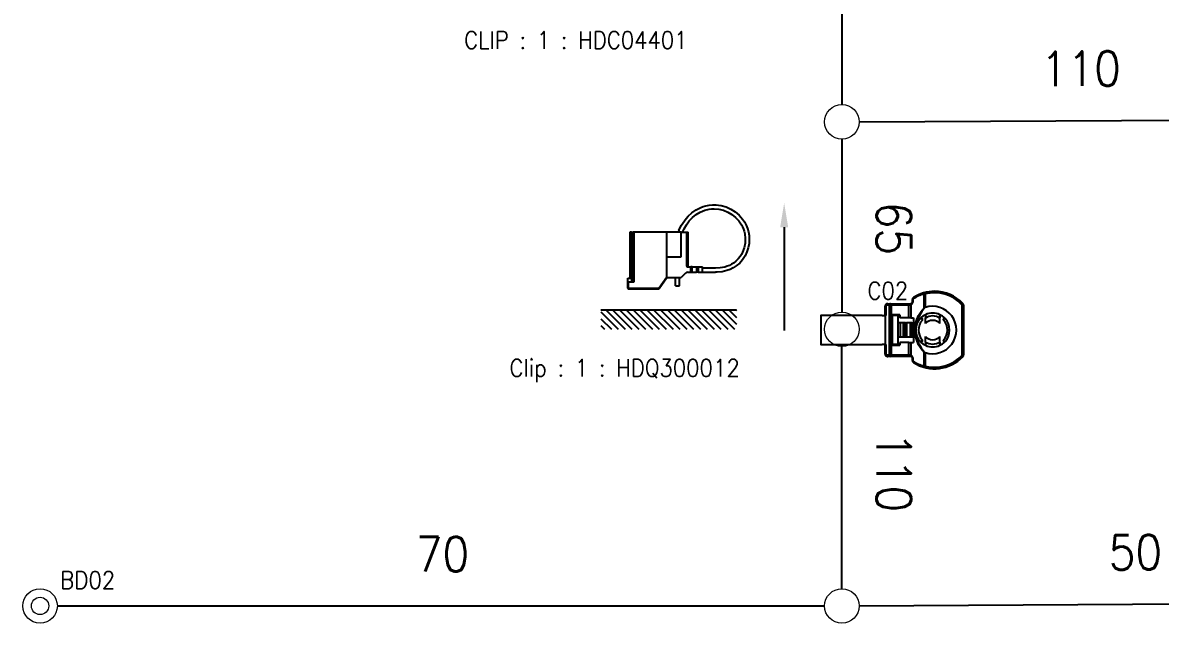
# Model space of a CAD drawing. Header units: inches. Extents: x 47316 to 59086, y 3141 to 11743.
# Drawn here: x 50852.5 to 51017, y 6271 to 6357.9 of the extents above; entities that cross this region are included whole.
import ezdxf

# ---------------------------------------------------------------- set-up
doc = ezdxf.new("R2010")
doc.units = ezdxf.units.IN
doc.header["$MEASUREMENT"] = 0
doc.styles.get("Standard").update_dxf_attribs({"font": ''})
doc.styles.get('Standard').set_extended_font_data('SimSun')
doc.linetypes.add('_VH_OTCON', pattern='A,0.0001,[7,VeSys.shx,S=0.1,R=0,X=0,Y=0],-0.4,[7,VeSys.shx,S=0.1,R=0,X=0,Y=0],-0.4,["X",Standard,S=1,R=0,X=-0.5,Y=-0.5],-0.0001,[7,VeSys.shx,S=0.1,R=0,X=0,Y=0],-0.4', length=1.2002)
doc.linetypes.add('_VH_UNTAPED', pattern='A,0.0001,[17,VeSys.shx,S=0.1,R=0,X=0,Y=0],-0.4', length=0.4001)

msp = doc.modelspace()

# ---------------------------------------------------------------- linework, layer by layer
at = {"color": 0, "linetype": '_VH_OTCON', "ltscale": 5}
for p, q in [((50970.93, 6381.03), (50970.93, 6346.03)), ((50970.93, 6341.03), (50970.93, 6316.03)), ((50970.93, 6276.03), (50970.93, 6311.03)), ((50973.43, 6273.54), (51052.93, 6274.01)), ((50857.5, 6273.53), (50968.43, 6273.53))]:
    msp.add_line(p, q, dxfattribs=at)
at = {"color": 0, "linetype": '_VH_UNTAPED', "ltscale": 5}
msp.add_line((50973.43, 6343.54), (51036.33, 6343.88), dxfattribs=at)
at = {"color": 0, "lineweight": -3}
for p, q in [((50951.73, 6331.48), (50952.23, 6331.53)), ((50952.23, 6331.53), (50952.73, 6331.52)), ((50952.73, 6331.52), (50953.1, 6331.49)), ((50948.41, 6329.57), (50948.69, 6329.88)), ((50948.69, 6329.88), (50949.24, 6330.38)), ((50949.24, 6330.38), (50949.85, 6330.81)), ((50949.33, 6329.7), (50949.86, 6330.13)), ((50949.85, 6330.81), (50950.52, 6331.14)), ((50949.86, 6330.13), (50950.45, 6330.48)), ((50950.45, 6330.48), (50951.09, 6330.74)), ((50950.52, 6331.14), (50950.88, 6331.28)), ((50950.88, 6331.28), (50951.24, 6331.38)), ((50951.09, 6330.74), (50951.75, 6330.9)), ((50951.24, 6331.38), (50951.73, 6331.48)), ((50951.75, 6330.9), (50952.09, 6330.94)), ((50952.09, 6330.94), (50952.44, 6330.96)), ((50952.44, 6330.96), (50953.12, 6330.9)), ((50953.1, 6331.49), (50953.47, 6331.42)), ((50953.12, 6330.9), (50953.79, 6330.75)), ((50953.47, 6331.42), (50954.18, 6331.22)), ((50953.79, 6330.75), (50954.43, 6330.49)), ((50954.18, 6331.22), (50954.86, 6330.92)), ((50954.43, 6330.49), (50955.02, 6330.15)), ((50954.86, 6330.92), (50955.49, 6330.52)), ((50955.02, 6330.15), (50955.56, 6329.72)), ((50955.49, 6330.52), (50956.06, 6330.03)), ((50956.06, 6330.03), (50956.32, 6329.76)), ((50947.34, 6327.8), (50947.7, 6328.54)), ((50947.7, 6328.54), (50948.15, 6329.24)), ((50948.1, 6328.06), (50948.44, 6328.65)), ((50948.15, 6329.24), (50948.41, 6329.57)), ((50948.44, 6328.65), (50948.85, 6329.2)), ((50948.85, 6329.2), (50949.33, 6329.7)), ((50955.56, 6329.72), (50956.02, 6329.21)), ((50956.02, 6329.21), (50956.41, 6328.65)), ((50956.32, 6329.76), (50956.55, 6329.47)), ((50956.41, 6328.65), (50956.56, 6328.34)), ((50956.55, 6329.47), (50956.84, 6329.05)), ((50956.56, 6328.34), (50956.7, 6328.02)), ((50956.84, 6329.05), (50957.08, 6328.59)), ((50957.08, 6328.59), (50957.28, 6328.11)), ((50940.25, 6327.58), (50940.25, 6320.92)), ((50940.36, 6327.58), (50940.25, 6327.58)), ((50940.36, 6327.58), (50940.36, 6320.92)), ((50940.51, 6327.58), (50940.36, 6327.58)), ((50940.51, 6327.58), (50940.51, 6320.41)), ((50940.51, 6327.58), (50940.77, 6327.58)), ((50940.77, 6320.41), (50940.77, 6327.58)), ((50940.88, 6327.58), (50940.77, 6327.58)), ((50940.77, 6327.58), (50940.77, 6320.41)), ((50940.77, 6327.58), (50940.77, 6327.58)), ((50940.88, 6320.41), (50940.88, 6327.58)), ((50943.07, 6327.58), (50940.88, 6327.58)), ((50945.63, 6327.58), (50943.07, 6327.58)), ((50945.63, 6321.1), (50945.63, 6327.58)), ((50947.68, 6327.58), (50945.63, 6327.58)), ((50947.34, 6327.8), (50947.34, 6327.58)), ((50947.68, 6323.99), (50947.68, 6327.58)), ((50947.68, 6327.58), (50948.45, 6327.58)), ((50947.88, 6327.58), (50948.1, 6328.06)), ((50948.45, 6327.58), (50948.45, 6322.7)), ((50948.45, 6327.58), (50948.7, 6327.58)), ((50948.7, 6322.55), (50948.7, 6327.58)), ((50956.7, 6328.02), (50956.8, 6327.7)), ((50956.8, 6327.7), (50956.88, 6327.36)), ((50956.88, 6327.36), (50956.96, 6326.68)), ((50956.96, 6326.68), (50956.93, 6326)), ((50957.28, 6328.11), (50957.42, 6327.61)), ((50957.42, 6327.61), (50957.5, 6327.1)), ((50957.5, 6327.1), (50957.54, 6326.59)), ((50957.54, 6326.59), (50957.5, 6325.95)), ((50956.79, 6325.32), (50956.55, 6324.68)), ((50956.93, 6326), (50956.79, 6325.32)), ((50957.39, 6325.32), (50957.19, 6324.72)), ((50957.5, 6325.95), (50957.39, 6325.32)), ((50945.63, 6323.99), (50947.68, 6323.99)), ((50955.61, 6323.39), (50955.25, 6323.11)), ((50955.93, 6323.72), (50955.61, 6323.39)), ((50956.21, 6324.08), (50955.93, 6323.72)), ((50956.57, 6323.6), (50956.15, 6323.11)), ((50956.39, 6324.37), (50956.21, 6324.08)), ((50956.55, 6324.68), (50956.39, 6324.37)), ((50956.92, 6324.14), (50956.57, 6323.6)), ((50957.19, 6324.72), (50956.92, 6324.14)), ((50948.6, 6322.55), (50949.07, 6322.55)), ((50948.66, 6321.78), (50949.07, 6321.78)), ((50949.07, 6321.78), (50949.07, 6322.55)), ((50949.29, 6322.55), (50949.07, 6322.55)), ((50949.07, 6321.78), (50949.29, 6321.78)), ((50949.29, 6321.78), (50949.29, 6322.55)), ((50949.29, 6322.55), (50949.91, 6322.55)), ((50949.29, 6321.78), (50949.91, 6321.78)), ((50949.91, 6322.55), (50949.91, 6321.78)), ((50949.91, 6322.55), (50950.13, 6322.55)), ((50950.13, 6321.78), (50949.91, 6321.78)), ((50950.13, 6322.55), (50950.13, 6321.78)), ((50950.13, 6322.55), (50950.75, 6322.55)), ((50950.13, 6321.78), (50950.75, 6321.78)), ((50950.44, 6321.78), (50952.65, 6321.78)), ((50950.75, 6321.78), (50950.75, 6322.55)), ((50952.65, 6322.35), (50950.75, 6322.35)), ((50953.34, 6322.4), (50952.65, 6322.35)), ((50952.87, 6321.78), (50952.65, 6321.78)), ((50953.6, 6321.85), (50952.87, 6321.78)), ((50954.01, 6322.53), (50953.34, 6322.4)), ((50954.31, 6322.02), (50953.6, 6321.85)), ((50954.35, 6322.64), (50954.01, 6322.53)), ((50954.78, 6322.19), (50954.31, 6322.02)), ((50954.68, 6322.77), (50954.35, 6322.64)), ((50954.97, 6322.93), (50954.68, 6322.77)), ((50955.23, 6322.41), (50954.78, 6322.19)), ((50955.25, 6323.11), (50954.97, 6322.93)), ((50955.66, 6322.69), (50955.23, 6322.41)), ((50956.15, 6323.11), (50955.66, 6322.69)), ((50940, 6320.92), (50940.36, 6320.92)), ((50940, 6320.41), (50940, 6320.92)), ((50940, 6319.48), (50940, 6320.41)), ((50940.06, 6320.41), (50940, 6320.41)), ((50940.06, 6319.48), (50940.06, 6320.41)), ((50940.06, 6320.41), (50940.88, 6320.41)), ((50944.45, 6319.48), (50945.63, 6321.1)), ((50944.5, 6319.42), (50945.63, 6321.01)), ((50945.63, 6321.06), (50945.63, 6321.1)), ((50945.63, 6321.01), (50945.63, 6321.06)), ((50945.63, 6321.01), (50947.68, 6321.01)), ((50946.87, 6319.8), (50946.87, 6321.01)), ((50947.45, 6319.8), (50947.45, 6321.01)), ((50948.3, 6321.63), (50947.68, 6321.01)), ((50940, 6319.48), (50940.06, 6319.48)), ((50940.06, 6319.48), (50944.45, 6319.48)), ((50940.08, 6319.43), (50940.06, 6319.48)), ((50940.1, 6319.4), (50940.08, 6319.43)), ((50940.11, 6319.39), (50940.1, 6319.4)), ((50940.1, 6319.38), (50940.14, 6319.38)), ((50940.13, 6319.38), (50940.11, 6319.39)), ((50940.14, 6319.38), (50940.13, 6319.38)), ((50940.14, 6319.38), (50944.41, 6319.38)), ((50944.43, 6319.39), (50944.41, 6319.38)), ((50944.44, 6319.41), (50944.43, 6319.39)), ((50944.45, 6319.48), (50944.44, 6319.41)), ((50944.45, 6319.48), (50944.48, 6319.45)), ((50944.48, 6319.45), (50944.49, 6319.44)), ((50944.49, 6319.44), (50944.5, 6319.43)), ((50944.5, 6319.43), (50944.5, 6319.43)), ((50944.5, 6319.43), (50944.5, 6319.42)), ((50946.87, 6319.8), (50947.45, 6319.8)), ((50982.8, 6316.66), (50982.8, 6318.64)), ((50982.95, 6318.64), (50982.8, 6318.64)), ((50982.95, 6318.64), (50982.9, 6318.84)), ((50982.95, 6318.64), (50982.95, 6316.67)), ((50977.26, 6316.89), (50977.19, 6316.89)), ((50977.19, 6315.53), (50977.19, 6316.89)), ((50977.26, 6316.89), (50977.26, 6315.53)), ((50977.79, 6317.03), (50977.4, 6317.03)), ((50977.54, 6317.24), (50977.94, 6317.24)), ((50977.79, 6309.82), (50977.79, 6317.03)), ((50977.79, 6317.03), (50978.04, 6317.03)), ((50977.94, 6317.24), (50978.04, 6317.24)), ((50978.04, 6317.24), (50980.62, 6317.24)), ((50978.04, 6317.24), (50978.04, 6317.03)), ((50978.04, 6317.03), (50978.04, 6309.82)), ((50980.62, 6317.03), (50978.04, 6317.03)), ((50980.62, 6317.24), (50980.9, 6317.24)), ((50980.62, 6317.03), (50980.62, 6317.24)), ((50980.8, 6317.03), (50980.62, 6317.03)), ((50980.62, 6315.21), (50980.62, 6317.03)), ((50980.87, 6317.05), (50980.87, 6315.21)), ((50981.11, 6317.45), (50981.11, 6317.82)), ((50981.18, 6317.82), (50981.11, 6317.82)), ((50981.18, 6317.45), (50981.11, 6317.45)), ((50981.18, 6317.82), (50981.18, 6317.45)), ((50988.29, 6317.09), (50988.44, 6317.24)), ((50988.32, 6317), (50988.53, 6317)), ((50988.32, 6309.86), (50988.32, 6317)), ((50988.53, 6317), (50988.53, 6309.86)), ((50936.08, 6316.33), (50955.68, 6316.33)), ((50936.08, 6316.04), (50938.59, 6313.53)), ((50936.78, 6316.33), (50939.58, 6313.53)), ((50937.77, 6316.33), (50940.57, 6313.53)), ((50938.76, 6316.33), (50941.56, 6313.53)), ((50939.75, 6316.33), (50942.55, 6313.53)), ((50940.74, 6316.33), (50943.54, 6313.53)), ((50941.73, 6316.33), (50944.53, 6313.53)), ((50942.72, 6316.33), (50945.52, 6313.53)), ((50943.71, 6316.33), (50946.51, 6313.53)), ((50944.7, 6316.33), (50947.5, 6313.53)), ((50945.69, 6316.33), (50948.49, 6313.53)), ((50946.68, 6316.33), (50949.48, 6313.53)), ((50947.67, 6316.33), (50950.47, 6313.53)), ((50948.66, 6316.33), (50951.46, 6313.53)), ((50949.65, 6316.33), (50952.45, 6313.53)), ((50950.64, 6316.33), (50953.44, 6313.53)), ((50951.63, 6316.33), (50954.43, 6313.53)), ((50952.62, 6316.33), (50955.42, 6313.53)), ((50953.61, 6316.33), (50955.68, 6314.26)), ((50954.6, 6316.33), (50955.68, 6315.25)), ((50955.59, 6316.33), (50955.68, 6316.24)), ((50976.77, 6315.53), (50977.19, 6315.53)), ((50977.19, 6315.53), (50977.19, 6311.33)), ((50977.26, 6315.53), (50977.19, 6315.53)), ((50979.29, 6315.63), (50978.17, 6315.63)), ((50978.17, 6315.63), (50978.17, 6315.53)), ((50979.01, 6315.53), (50978.17, 6315.53)), ((50978.17, 6315.53), (50978.17, 6311.33)), ((50979.01, 6315.53), (50979.01, 6311.33)), ((50979.29, 6315.63), (50979.29, 6315.21)), ((50980.62, 6315.21), (50979.29, 6315.21)), ((50980.87, 6315.21), (50980.62, 6315.21)), ((50980.87, 6315.21), (50981.26, 6315.21)), ((50981.26, 6315.21), (50981.26, 6311.64)), ((50982.27, 6315.11), (50982.46, 6315.11)), ((50983, 6315.64), (50983, 6315.17)), ((50983, 6314.35), (50983, 6315.17)), ((50985.1, 6315.64), (50985.1, 6315.17)), ((50985.1, 6314.35), (50985.1, 6315.17)), ((50985.72, 6315.11), (50985.84, 6315.11)), ((50936.08, 6315.05), (50937.6, 6313.53)), ((50936.08, 6314.06), (50936.61, 6313.53)), ((50979.33, 6314.48), (50979.01, 6314.48)), ((50979.78, 6314.48), (50979.33, 6314.48)), ((50979.33, 6314.48), (50979.33, 6312.38)), ((50980.13, 6314.48), (50979.78, 6314.48)), ((50979.78, 6314.48), (50979.78, 6312.38)), ((50980.13, 6314.48), (50980.29, 6314.48)), ((50980.13, 6312.38), (50980.13, 6314.48)), ((50980.78, 6314.48), (50980.29, 6314.48)), ((50980.29, 6314.48), (50980.29, 6312.38)), ((50980.98, 6314.48), (50980.78, 6314.48)), ((50980.78, 6314.48), (50980.78, 6312.38)), ((50981.05, 6314.48), (50980.98, 6314.48)), ((50980.98, 6314.48), (50980.98, 6312.38)), ((50981.05, 6314.48), (50981.26, 6314.48)), ((50981.05, 6312.38), (50981.05, 6314.48)), ((50979.33, 6312.38), (50979.01, 6312.38)), ((50979.78, 6312.38), (50979.33, 6312.38)), ((50980.13, 6312.38), (50979.78, 6312.38)), ((50980.29, 6312.38), (50980.13, 6312.38)), ((50980.78, 6312.38), (50980.29, 6312.38)), ((50980.98, 6312.38), (50980.78, 6312.38)), ((50981.05, 6312.38), (50980.98, 6312.38)), ((50981.26, 6312.38), (50981.05, 6312.38)), ((50983, 6311.69), (50983, 6312.5)), ((50985.1, 6311.69), (50985.1, 6312.5)), ((50977.19, 6311.33), (50976.77, 6311.33)), ((50977.19, 6309.96), (50977.19, 6311.33)), ((50977.19, 6311.33), (50977.26, 6311.33)), ((50977.26, 6311.33), (50977.26, 6309.96)), ((50979.01, 6311.33), (50978.17, 6311.33)), ((50978.17, 6311.33), (50978.17, 6311.22)), ((50978.17, 6311.22), (50979.29, 6311.22)), ((50980.62, 6311.64), (50979.29, 6311.64)), ((50979.29, 6311.64), (50979.29, 6311.22)), ((50980.62, 6311.64), (50980.87, 6311.64)), ((50980.62, 6309.82), (50980.62, 6311.64)), ((50980.87, 6311.64), (50981.26, 6311.64)), ((50980.87, 6311.64), (50980.87, 6309.81)), ((50982.46, 6311.75), (50982.27, 6311.75)), ((50982.8, 6308.22), (50982.8, 6310.2)), ((50982.95, 6310.18), (50982.95, 6308.22)), ((50983, 6311.69), (50983, 6311.22)), ((50985.1, 6311.69), (50985.1, 6311.22)), ((50985.84, 6311.75), (50985.72, 6311.75)), ((50977.26, 6309.96), (50977.19, 6309.96)), ((50977.4, 6309.82), (50977.79, 6309.82)), ((50977.94, 6309.61), (50977.54, 6309.61)), ((50978.04, 6309.82), (50977.79, 6309.82)), ((50978.04, 6309.61), (50977.94, 6309.61)), ((50978.04, 6309.82), (50980.62, 6309.82)), ((50978.04, 6309.82), (50978.04, 6309.61)), ((50980.62, 6309.61), (50978.04, 6309.61)), ((50980.62, 6309.82), (50980.8, 6309.82)), ((50980.62, 6309.82), (50980.62, 6309.61)), ((50980.9, 6309.61), (50980.62, 6309.61)), ((50981.11, 6309.03), (50981.11, 6309.4)), ((50981.18, 6309.4), (50981.11, 6309.4)), ((50981.18, 6309.03), (50981.11, 6309.03)), ((50981.18, 6309.4), (50981.18, 6309.03)), ((50988.29, 6309.76), (50988.44, 6309.62)), ((50988.32, 6309.86), (50988.53, 6309.86)), ((50982.8, 6308.22), (50982.95, 6308.22)), ((50982.9, 6308.02), (50982.95, 6308.22))]:
    msp.add_line(p, q, dxfattribs=at)
msp.add_line((50962.58, 6328.29), (50962.58, 6313.34))
for points in [[(50982.9, 6318.84), (50982.87, 6318.83), (50982.85, 6318.82), (50982.83, 6318.8), (50982.81, 6318.74), (50982.8, 6318.64)], [(50977.54, 6317.24), (50977.52, 6317.24), (50977.49, 6317.23), (50977.46, 6317.21), (50977.42, 6317.15), (50977.4, 6317.03)], [(50977.94, 6317.24), (50977.91, 6317.24), (50977.88, 6317.23), (50977.86, 6317.21), (50977.82, 6317.15), (50977.79, 6317.03)], [(50980.9, 6317.24), (50980.88, 6317.24), (50980.86, 6317.23), (50980.85, 6317.21), (50980.82, 6317.15), (50980.8, 6317.03)], [(50980.96, 6317.25), (50980.94, 6317.24), (50980.92, 6317.23), (50980.9, 6317.21), (50980.87, 6317.15), (50980.87, 6317.05)], [(50981.27, 6318.12), (50981.26, 6318.11), (50981.25, 6318.09), (50981.23, 6318.05), (50981.24, 6317.94)], [(50976.77, 6315.53), (50973.97, 6315.53), (50967.88, 6315.53), (50967.88, 6311.33), (50973.97, 6311.33), (50976.77, 6311.33)], [(50982.8, 6310.2), (50982.38, 6310.73), (50982.02, 6311.31), (50981.75, 6311.94), (50981.59, 6312.53), (50981.5, 6313.13), (50981.51, 6313.75), (50981.59, 6314.37), (50981.77, 6314.97), (50982.02, 6315.55), (50982.38, 6316.13), (50982.8, 6316.66)], [(50982.94, 6316.67), (50982.47, 6316.09), (50982.13, 6315.52), (50981.88, 6314.98), (50981.72, 6314.45), (50981.62, 6313.94), (50981.59, 6313.43)], [(50982.95, 6316.68), (50982.88, 6316.7), (50982.82, 6316.68), (50982.8, 6316.66)], [(50981.59, 6313.43), (50981.64, 6312.82), (50981.78, 6312.19), (50982.02, 6311.55), (50982.19, 6311.22), (50982.41, 6310.87), (50982.65, 6310.53), (50982.94, 6310.18)], [(50982.8, 6310.2), (50982.85, 6310.16), (50982.92, 6310.16), (50982.95, 6310.18)], [(50977.4, 6309.82), (50977.41, 6309.74), (50977.44, 6309.68), (50977.46, 6309.65), (50977.49, 6309.63), (50977.52, 6309.62), (50977.54, 6309.61)], [(50977.79, 6309.82), (50977.8, 6309.74), (50977.84, 6309.68), (50977.86, 6309.65), (50977.88, 6309.63), (50977.94, 6309.61)], [(50980.8, 6309.82), (50980.81, 6309.74), (50980.83, 6309.68), (50980.85, 6309.65), (50980.86, 6309.63), (50980.9, 6309.61)], [(50980.87, 6309.81), (50980.87, 6309.74), (50980.88, 6309.68), (50980.96, 6309.61)], [(50981.24, 6308.92), (50981.23, 6308.86), (50981.23, 6308.81), (50981.25, 6308.77), (50981.27, 6308.74)], [(50982.8, 6308.22), (50982.8, 6308.15), (50982.82, 6308.09), (50982.83, 6308.06), (50982.85, 6308.04), (50982.9, 6308.02)]]:
    msp.add_lwpolyline(points, dxfattribs=at)
at = {"color": 0, "linetype": 'Continuous', "lineweight": 15}
for centre, radius in [((50970.93, 6343.53), 2.5), ((50970.93, 6313.53), 2.5), ((50855, 6273.53), 2.5), ((50970.93, 6273.53), 2.5), ((50855, 6273.53), 1.25)]:
    msp.add_circle(centre, radius, dxfattribs=at)
at = {"color": 0, "lineweight": -3}
for centre, radius, start, end in [((50948.66, 6321.27), 0.512, 90, 135), ((50948.6, 6322.7), 0.154, 180, 270), ((50940.1, 6319.48), 0.102, 180, 270), ((50944.41, 6319.48), 0.102, 270, 324.4623), ((50984.19, 6313.42), 5.4, 104.8884, 123.1207), ((50984.33, 6313.43), 5.6, 90, 123.1386), ((50984.33, 6313.43), 5.39, 42.8334, 104.8705), ((50984.33, 6313.43), 5.6, 42.8334, 90), ((50977.54, 6316.89), 0.35, 112.2457, 180), ((50977.4, 6316.89), 0.14, 90.0034, 180.0054), ((50977.55, 6316.88), 0.36, 90.4133, 112.0436), ((50980.8, 6317.21), 0.173, 270.3791, 293.9378), ((50980.76, 6317.45), 0.42, 285.2903, 359.999), ((50980.9, 6317.45), 0.21, 270, 285.2899), ((50980.9, 6317.46), 0.212, 285.7234, 359.5672), ((50981.46, 6317.82), 0.35, 123.1386, 180), ((50981.32, 6317.82), 0.14, 123.1399, 180.0013), ((50984.05, 6313.43), 3.43, 251.1343, 108.8657), ((50988.18, 6317), 0.14, 360, 42.8334), ((50988.18, 6317), 0.35, 360, 42.8334), ((50984.05, 6313.43), 2.45, 136.7082, 223.2918), ((50984.05, 6313.43), 2.45, 115.3769, 136.7082), ((50982.46, 6314.97), 0.14, 316.5675, 90), ((50984.05, 6313.43), 2.45, 64.6231, 115.3769), ((50984.05, 6313.43), 2.03, 58.8526, 121.1474), ((50984.05, 6313.43), 2.45, 43.2918, 64.6231), ((50985.72, 6314.97), 0.14, 90, 223.4325), ((50984.05, 6313.43), 2.45, 316.7082, 43.2918), ((50984.09, 6313.43), 2.1, 136.5675, 223.4325), ((50984.05, 6313.43), 1.4, 41.4096, 138.5904), ((50984.09, 6313.43), 2.1, 316.5675, 43.4325), ((50982.46, 6311.89), 0.14, 270, 43.4325), ((50984.05, 6313.43), 1.4, 221.4096, 318.5904), ((50985.72, 6311.89), 0.14, 136.5675, 270), ((50984.05, 6313.43), 2.45, 223.2918, 244.6231), ((50984.05, 6313.43), 2.03, 238.8526, 301.1474), ((50984.05, 6313.43), 2.45, 244.6231, 295.3769), ((50984.05, 6313.43), 2.45, 295.3769, 316.7082), ((50977.54, 6309.96), 0.35, 180, 247.754), ((50977.4, 6309.96), 0.14, 179.9934, 269.9972), ((50977.55, 6309.97), 0.36, 247.9543, 269.5884), ((50980.8, 6309.65), 0.173, 66.0578, 89.6093), ((50980.76, 6309.4), 0.42, 0.0009, 74.7098), ((50980.9, 6309.4), 0.21, 74.7101, 90), ((50980.9, 6309.4), 0.212, 0.4328, 74.2766), ((50981.46, 6309.03), 0.35, 180, 236.8614), ((50981.32, 6309.03), 0.14, 180.0151, 236.8341), ((50984.19, 6313.44), 5.4, 236.8793, 255.1116), ((50984.33, 6313.43), 5.6, 236.8614, 317.1666), ((50984.33, 6313.43), 5.39, 255.1295, 317.1666), ((50988.18, 6309.86), 0.14, 317.1666, 360), ((50988.18, 6309.86), 0.35, 317.1666, 360)]:
    msp.add_arc(centre, radius, start, end, dxfattribs=at)
msp.add_solid([(50962, 6328.29), (50962.58, 6331.79), (50963.16, 6328.29)])

# ---------------------------------------------------------------- texts
at = {"color": 42, "linetype": 'Continuous', "lineweight": 15, "char_height": 2.5, "attachment_point": 1}
for s, insert, width in [('\\Fromans.shx;\\W0.9000000000;\\T1.0000000000;\\o\\lCLIP : 1 : HDC04401', (50916.3, 6356.6), 38.0357), ('\\Fromans.shx;\\W0.9000000000;\\T1.0000000000;\\o\\lClip : 1 : HDQ300012', (50922.88, 6309.21), 39.1071)]:
    msp.add_mtext(s, dxfattribs=dict(at, insert=insert, width=width))
at = {"color": 7, "linetype": '_VH_UNTAPED', "lineweight": 18, "ltscale": 5, "insert": (50999.68, 6353.69), "char_height": 5, "width": 12.8571, "attachment_point": 1, "rotation": 0.3112}
msp.add_mtext('\\Fromans.shx;\\W0.9000000000;\\T1.0000000000;\\o\\l110', dxfattribs=at)
at = {"color": 7, "linetype": '_VH_OTCON', "lineweight": 18, "ltscale": 5, "char_height": 5, "attachment_point": 1}
for s, insert, width, rotation in [('\\Fromans.shx;\\W0.9000000000;\\T1.0000000000;\\o\\l65', (50980.93, 6331.96), 8.5714, 270), ('\\Fromans.shx;\\W0.9000000000;\\T1.0000000000;\\o\\l110', (50980.93, 6298.67), 12.8571, 270), ('\\Fromans.shx;\\W0.9000000000;\\T1.0000000000;\\o\\l50', (51009.48, 6283.76), 8.5714, 0.339)]:
    msp.add_mtext(s, dxfattribs=dict(at, insert=insert, width=width, rotation=rotation))
at = {"color": 21, "linetype": 'Continuous', "lineweight": 15, "char_height": 2.5, "attachment_point": 1}
for s, insert, width in [('\\Fromans.shx;\\W0.9000000000;\\T1.0000000000;\\o\\lC02', (50974.63, 6320.35), 6.5357), ('\\Fromans.shx;\\W0.9000000000;\\T1.0000000000;\\o\\lBD02', (50857.93, 6278.53), 8.7857)]:
    msp.add_mtext(s, dxfattribs=dict(at, insert=insert, width=width))
at = {"color": 7, "linetype": '_VH_OTCON', "lineweight": 18, "ltscale": 5, "insert": (50909.32, 6283.53), "char_height": 5, "width": 8.5714, "attachment_point": 1}
msp.add_mtext('\\Fromans.shx;\\W0.9000000000;\\T1.0000000000;\\o\\l70', dxfattribs=at)

doc.saveas('drawing.dxf')
